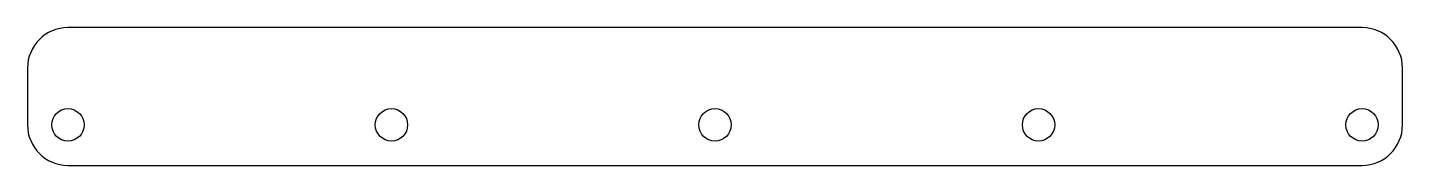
# Model space of a CAD drawing. Header units: millimetres. Extents: x 0 to 170, y 0 to 17.
import ezdxf

# ---------------------------------------------------------------- set-up
doc = ezdxf.new("R2010")
doc.units = ezdxf.units.MM

msp = doc.modelspace()

# ---------------------------------------------------------------- linework, layer by layer
at = {"color": 7, "linetype": 'Continuous', "lineweight": 25}
for p, q in [((165, 17), (5, 17)), ((0, 12), (0, 5)), ((170, 5), (170, 12)), ((5, 0), (165, 0))]:
    msp.add_line(p, q, dxfattribs=at)
for centre in [(5, 5), (45, 5), (85, 5), (125, 5), (165, 5)]:
    msp.add_circle(centre, 2, dxfattribs=at)
for centre, start, end in [((5, 12), 90, 180), ((165, 12), 0, 90), ((5, 5), 180, 270), ((165, 5), 270, 0)]:
    msp.add_arc(centre, 5, start, end, dxfattribs=at)

doc.saveas('drawing.dxf')
